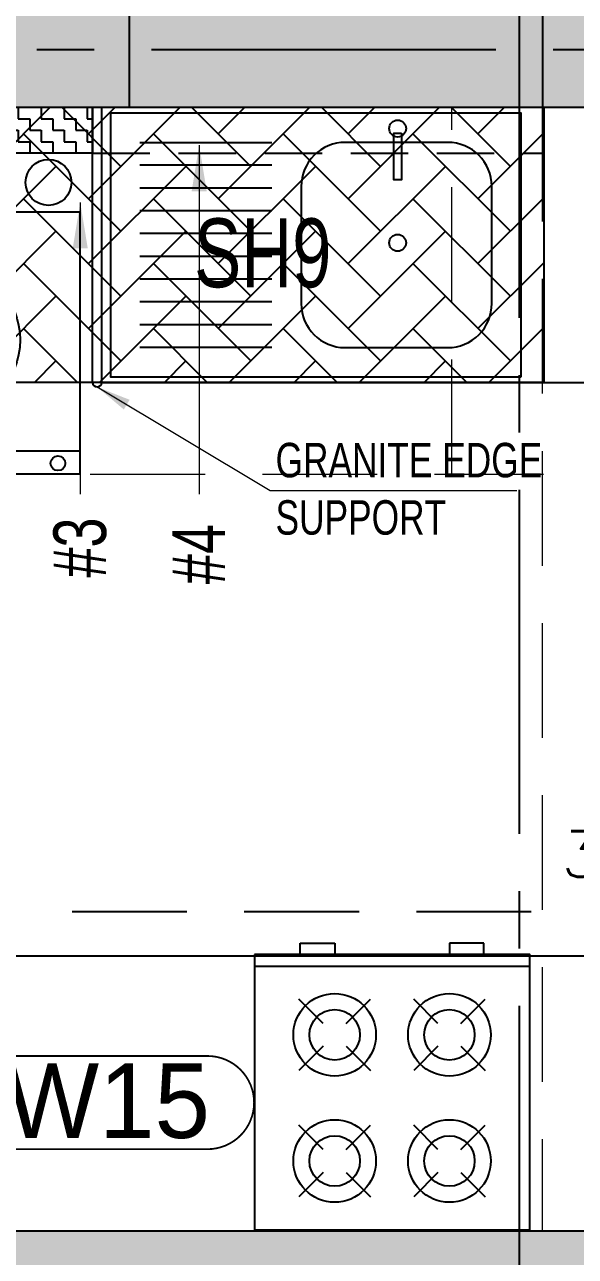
# Model space of a CAD drawing. Header units: millimetres. Extents: x 1167879 to 1231451, y -5731814 to -5645217.
# Drawn here: x 1201564 to 1202764, y -5710605 to -5707920 of the extents above; entities that cross this region are included whole.
import ezdxf

# ---------------------------------------------------------------- set-up
doc = ezdxf.new("R2010")
doc.units = ezdxf.units.MM
doc.header["$LTSCALE"] = 1000
doc.header["$MEASUREMENT"] = 0
for name, pattern in [('2BHK-A - BACK$0$HIDDEN', [0.375, 0.25, -0.125]), ('AUDIT_D_120904163729-0', [0]), ('T8(T9 IS SIMILAR) - DIMENSION & TEXTING$0$HIDDEN', [0.375, 0.25, -0.125]), ('T8(T9 IS SIMILAR)$0$$0$HIDDEN', [0.375, 0.25, -0.125]), ('T8(T9 IS SIMILAR)$0$HIDDEN', [0.375, 0.25, -0.125]), ('T8_REFUGE COLUMNS$0$CENTER2', [1.125, 0.75, -0.125, 0.125, -0.125])]:
    doc.linetypes.add(name, pattern=pattern)
doc.layers.get('0').update_dxf_attribs({"linetype": 'AUDIT_D_120904163729-0'})
for name, color, linetype in [('2BHK-A - BACK$0$A-DECK SUNK 125', 8, 'Continuous'), ('2BHK-A - BACK$0$a-KIT FIX', 251, 'Continuous'), ('2BHK-A - BACK$0$A-SERVICES CUTOUT', 8, 'Continuous'), ('2BHK-A - BACK$0$LEDGE WALL', 5, 'Continuous'), ('T8(T9 IS SIMILAR) - DIMENSION & TEXTING$0$A-DIMENSIONS', 2, 'T8(T9 IS SIMILAR) - DIMENSION & TEXTING$0$HIDDEN'), ('T8(T9 IS SIMILAR)$0$$6$a-beam 2', 50, 'Continuous'), ('T8_REFUGE COLUMNS$0$A-CENTERLINE', 193, 'T8_REFUGE COLUMNS$0$CENTER2'), ('T8_REFUGE COLUMNS$0$A-RCC COLS', 3, 'Continuous'), ('T8_TYPICAL COLUMNS$0$A-RCC COLS', 3, 'Continuous')]:
    doc.layers.add(name, color=color, linetype=linetype)
for name, color, linetype, lineweight in [('T8(T9 IS SIMILAR) - DIMENSION & TEXTING$0$R0-18-10-2014-T1-1st Podium Floor Plan$0$Text', 2, 'Continuous', 0), ('T8(T9 IS SIMILAR) - DIMENSION & TEXTING$0$T8 - TYPICAL FLOOR CORE$0$a-Text', 4, 'Continuous', 0), ('T8(T9 IS SIMILAR)$0$D&W', 8, 'Continuous', 25), ('T8(T9 IS SIMILAR)$0$SCPL BEAM', 191, 'T8(T9 IS SIMILAR)$0$$0$HIDDEN', 13), ('T8_REFUGE COLUMNS$0$A-COLUMN NO size reduce', 81, 'Continuous', 25)]:
    doc.layers.add(name, color=color, linetype=linetype, lineweight=lineweight)
doc.layers.add('T8_REFUGE COLUMNS$0$COL-HATCH', color=7, linetype='Continuous', lineweight=25, true_color=0xa3a3a3)
doc.layers.add('T8_TYPICAL COLUMNS$0$$0$COL-HATCH', color=7, linetype='Continuous', lineweight=25, true_color=0xa3a3a3)
doc.styles.add('T8(T9 IS SIMILAR) - DIMENSION & TEXTING$0$ARIAL ARROW', font='swisscl.ttf')
doc.styles.add('T8(T9 IS SIMILAR) - DIMENSION & TEXTING$0$Romans 1', font='romans.shx', dxfattribs={"height": 100})
doc.styles.add('T8(T9 IS SIMILAR) - DIMENSION & TEXTING$0$T8 - TYPICAL FLOOR CORE$0$ARIAL ARROW', font='swisscl.ttf')
doc.styles.add('T8(T9 IS SIMILAR) - DIMENSION & TEXTING$0$Tahoma', font='tahoma.ttf')
doc.styles.add('T8_REFUGE COLUMNS$0$STANDARD', font='GOTHIC.TTF')
doc.dimstyles.new('T8(T9 IS SIMILAR) - DIMENSION & TEXTING$0$ALPINE S', dxfattribs={"dimscale": 0, "dimtxt": 100, "dimasz": 75, "dimexe": 0, "dimexo": 0, "dimgap": 75, "dimtad": 1, "dimdec": 0, "dimzin": 0, "dimdsep": 46, "dimtxsty": 'T8(T9 IS SIMILAR) - DIMENSION & TEXTING$0$Romans 1', "dimblk": 'T8(T9 IS SIMILAR) - DIMENSION & TEXTING$0$_ArchTick', "dimcen": 0.09, "dimclrd": 256, "dimclre": 256, "dimclrt": 7, "dimadec": 0, "dimazin": 0, "dimtfac": 1, "dimtdec": 0, "dimtofl": 0, "dimtmove": 1, "dimatfit": 0, "dimldrblk": 'T8(T9 IS SIMILAR) - DIMENSION & TEXTING$0$_Open90', "dimfxl": 1, "dimtolj": 1, "dimtzin": 0, "dimarcsym": 0})
doc.dimstyles.new('T8(T9 IS SIMILAR) - DIMENSION & TEXTING$0$SAMATA STD', dxfattribs={"dimtxt": 100, "dimasz": 50, "dimexe": 50, "dimexo": 50, "dimgap": 10, "dimtad": 0, "dimdec": 0, "dimrnd": 5, "dimzin": 0, "dimdsep": 46, "dimtxsty": 'T8(T9 IS SIMILAR) - DIMENSION & TEXTING$0$Tahoma', "dimblk": 'T8(T9 IS SIMILAR) - DIMENSION & TEXTING$0$_Origin2', "dimcen": -50, "dimdle": 50, "dimclrd": 7, "dimclre": 7, "dimclrt": 7, "dimadec": 0, "dimazin": 0, "dimtfac": 1, "dimtdec": 0, "dimtmove": 1, "dimatfit": 3, "dimfxl": 150, "dimtfill": 1, "dimtolj": 1, "dimtzin": 0, "dimlwd": -1, "dimlwe": -1, "dimarcsym": 0})

# ---------------------------------------------------------------- blocks, each defined once
blk = doc.blocks.new('T8(T9 IS SIMILAR) - DIMENSION & TEXTING$0$_ArchTick')
at = {"color": 0, "linetype": 'ByBlock', "const_width": 0.15}
blk.add_lwpolyline([(-0.5, -0.5), (0.5, 0.5)], dxfattribs=at)
blk = doc.blocks.new('*D489')
at = {"layer": 'T8(T9 IS SIMILAR) - DIMENSION & TEXTING$0$A-DIMENSIONS', "linetype": 'T8(T9 IS SIMILAR) - DIMENSION & TEXTING$0$HIDDEN', "lineweight": -2, "transparency": 16777216}
for p, q in [((1200917.264479274, -5709976.456166519), (1200917.264479274, -5709852.597487259)), ((1204892.264499908, -5709976.456166519), (1204892.264499908, -5709852.597487259))]:
    blk.add_line(p, q, dxfattribs=at)
at = {"layer": 'T8(T9 IS SIMILAR) - DIMENSION & TEXTING$0$A-DIMENSIONS', "lineweight": -2, "transparency": 16777216}
blk.add_line((1200917.264479274, -5709852.597487259), (1204892.264499908, -5709852.597487259), dxfattribs=at)
at = {"layer": 'T8(T9 IS SIMILAR) - DIMENSION & TEXTING$0$A-DIMENSIONS', "linetype": 'ByBlock', "lineweight": -2, "transparency": 16777216, "xscale": 75, "yscale": 75, "zscale": 75, "rotation": 180}
blk.add_blockref('T8(T9 IS SIMILAR) - DIMENSION & TEXTING$0$_ArchTick', (1200917.264479274, -5709852.597487259), dxfattribs=at)
at = {"layer": 'T8(T9 IS SIMILAR) - DIMENSION & TEXTING$0$A-DIMENSIONS', "linetype": 'ByBlock', "lineweight": -2, "transparency": 16777216, "xscale": 75, "yscale": 75, "zscale": 75}
blk.add_blockref('T8(T9 IS SIMILAR) - DIMENSION & TEXTING$0$_ArchTick', (1204892.264499908, -5709852.597487259), dxfattribs=at)
at = {"layer": 'T8(T9 IS SIMILAR) - DIMENSION & TEXTING$0$A-DIMENSIONS', "color": 7, "linetype": 'ByBlock', "transparency": 16777216, "insert": (1202904.764489591, -5709727.597487259), "char_height": 100, "attachment_point": 5, "style": 'T8(T9 IS SIMILAR) - DIMENSION & TEXTING$0$Romans 1'}
blk.add_mtext('\\A1;3975', dxfattribs=at)
blk = doc.blocks.new('T8(T9 IS SIMILAR) - DIMENSION & TEXTING$0$_Open90')
at = {"color": 0, "linetype": 'ByBlock', "lineweight": -2}
for p, q in [((-0.5, 0.5), (0, 0)), ((0, 0), (-1, 0)), ((0, 0), (-0.5, -0.5))]:
    blk.add_line(p, q, dxfattribs=at)
blk = doc.blocks.new('T8(T9 IS SIMILAR) - DIMENSION & TEXTING$0$_Origin2')
at = {"color": 0, "linetype": 'ByBlock', "lineweight": -2}
blk.add_line((-0.5, 0), (-1, 0), dxfattribs=at)
for radius in [0.5, 0.25]:
    blk.add_circle((0, 0), radius, dxfattribs=at)
blk = doc.blocks.new('T8_REFUGE COLUMNS')
at = {"layer": 'T8_REFUGE COLUMNS$0$COL-HATCH', "linetype": 'ByBlock'}
h = blk.add_hatch(color=256, dxfattribs=at)
h.dxf.hatch_style = 1
h.paths.add_polyline_path([(1202942.069074492, -5706299.863253396), (1202692.069074492, -5706299.863253396), (1202692.069074492, -5708099.863253396), (1202942.069074492, -5708099.863253396)])
h = blk.add_hatch(color=256, dxfattribs=at)
h.dxf.hatch_style = 1
h.paths.add_polyline_path([(1200282.044659137, -5708099.863253396), (1201792.044659137, -5708099.863253396), (1201792.044659137, -5707849.863253396), (1200282.044659137, -5707849.863253396)])
h = blk.add_hatch(color=256, dxfattribs=at)
h.dxf.hatch_style = 1
h.paths.add_polyline_path([(1200042.069074492, -5713849.862096218), (1200042.069074492, -5710549.863253396), (1205092.069074492, -5710549.863253396), (1205092.069074492, -5712999.863253396), (1204842.069074492, -5712999.863253396), (1204841.987936882, -5710799.863253396), (1200292.069074492, -5710799.863253396), (1200292.069074492, -5713849.862096218)])
at = {"layer": 'T8_REFUGE COLUMNS$0$A-CENTERLINE'}
for p, q in [((1202642.069074492, -5728808.541404216), (1202642.069074492, -5698573.632249597)), ((1217214.998106075, -5707974.863253396), (1182156.903157666, -5707974.863253396))]:
    blk.add_line(p, q, dxfattribs=at)
at = {"layer": 'T8_REFUGE COLUMNS$0$A-COLUMN NO size reduce', "linetype": 'ByBlock', "const_width": 3.9}
blk.add_lwpolyline([(1201359.650101689, -5710371.029043322, -1), (1201359.65010169, -5710167.854332242), (1201962.060026911, -5710167.854332241, -1), (1201962.060026911, -5710371.029043322)], format="xyb", close=True, dxfattribs=at)
at = {"layer": 'T8_REFUGE COLUMNS$0$A-RCC COLS', "linetype": 'ByBlock'}
for points in [[(1202942.069074492, -5706299.863253396), (1202692.069074492, -5706299.863253396), (1202692.069074492, -5708099.863253396), (1202942.069074492, -5708099.863253396)], [(1200282.044659137, -5708099.863253396), (1201792.044659137, -5708099.863253396), (1201792.044659137, -5707849.863253396), (1200282.044659137, -5707849.863253396)], [(1200292.209785218, -5710799.916966326), (1204842.069074661, -5710799.916966326), (1204842.069074661, -5710549.863253387), (1200292.209785218, -5710549.863253387)]]:
    blk.add_lwpolyline(points, close=True, dxfattribs=at)
at = {"layer": 'T8_REFUGE COLUMNS$0$A-COLUMN NO size reduce', "linetype": 'ByBlock', "insert": (1201375.90010169, -5710184.104332242), "char_height": 162.5, "attachment_point": 1, "style": 'T8_REFUGE COLUMNS$0$STANDARD'}
blk.add_mtext_dynamic_manual_height_columns('SW15', width=444.6849770843983, gutter_width=500, heights=[0], dxfattribs=at)
blk = doc.blocks.new('T8_TYPICAL COLUMNS')
at = {"layer": 'T8_TYPICAL COLUMNS$0$$0$COL-HATCH', "linetype": 'ByBlock'}
h = blk.add_hatch(color=256, dxfattribs=at)
h.dxf.hatch_style = 1
h.paths.add_polyline_path([(1200282.240084554, -5707850.314303478), (1202692.264499909, -5707850.314303478), (1202692.264499909, -5708100.314303478), (1200282.240084554, -5708100.314303478)])
h.paths.add_polyline_path([(1209852.264499908, -5708100.314303478), (1212262.288915263, -5708100.314303478), (1212262.288915263, -5707850.314303478), (1209852.264499908, -5707850.314303478)])
at = {"layer": 'T8_TYPICAL COLUMNS$0$A-RCC COLS', "linetype": 'ByBlock'}
blk.add_lwpolyline([(1200282.240084554, -5707850.314303478), (1202692.264499909, -5707850.314303478), (1202692.264499909, -5708100.314303478), (1200282.240084554, -5708100.314303478)], close=True, dxfattribs=at)
blk.add_blockref('T8_REFUGE COLUMNS', (0, 0), dxfattribs=at)
blk = doc.blocks.new('2BHK-A - BACK$0$RANGE-flat-1')
at = {"color": 0, "linetype": 'ByBlock'}
for p, q in [((-575, -600), (-575, 0)), ((-600, -100), (-625, -100)), ((-625, -100), (-625, -175)), ((-450, -150), (-502.7817459305516, -97.21825406979768)), ((-400, -150), (-347.2182540694484, -97.21825406979768)), ((-175, -150), (-227.7817459305516, -97.21825406979768)), ((-125, -150), (-72.21825406944843, -97.21825406979768)), ((-625, -175), (-600, -175)), ((-450, -200), (-502.7817459305516, -252.7817459302023)), ((-400, -200), (-347.2182540694484, -252.7817459302023)), ((-175, -200), (-227.7817459305516, -252.7817459302023)), ((-125, -200), (-72.21825406944843, -252.7817459302023)), ((-450, -400), (-502.7817459305516, -347.2182540697977)), ((-400, -400), (-347.2182540694484, -347.2182540697977)), ((-175, -400), (-227.7817459305516, -347.2182540697977)), ((-125, -400), (-72.21825406944843, -347.2182540697977)), ((-625, -425), (-600, -425)), ((-625, -500), (-625, -425)), ((-450, -450), (-502.7817459305516, -502.7817459302021)), ((-400, -450), (-347.2182540694484, -502.7817459302021)), ((-175, -450), (-227.7817459305516, -502.7817459302021)), ((-125, -450), (-72.21825406944843, -502.7817459302021)), ((-600, -500), (-625, -500))]:
    blk.add_line(p, q, dxfattribs=at)
blk.add_lwpolyline([(-600, -600), (0, -600), (0, 0), (-600, 0)], close=True, dxfattribs=at)
for centre, radius in [((-425, -175), 90), ((-150, -175), 90), ((-425, -175), 55), ((-150, -175), 55), ((-425, -425), 90), ((-150, -425), 90), ((-425, -425), 55), ((-150, -425), 55)]:
    blk.add_circle(centre, radius, dxfattribs=at)
blk = doc.blocks.new('2BHK-A - BACK$0$SINK1-flat-1')
at = {"color": 0, "linetype": 'ByBlock'}
for p, q in [((-275.0000000046566, -50.00000000279397), (-49.99999999813735, -50.00000000279397)), ((-275.0000000046566, -88.88880000263453), (-49.99999999813735, -88.88880000263453)), ((-275.0000000046566, -127.7776000024751), (-49.99999999813735, -127.7776000024751)), ((-275.0000000046566, -166.666400003247), (-49.99999999813735, -166.666400003247)), ((-275.0000000046566, -205.5552000030875), (-49.99999999813735, -205.5552000030875)), ((-275.0000000046566, -244.4440000030445), (-49.99999999813735, -244.4440000030445)), ((-275.0000000046566, -283.3328000027686), (-49.99999999813735, -283.3328000027686)), ((-275.0000000046566, -322.2216000026092), (-49.99999999813735, -322.2216000026092)), ((-275.0000000046566, -361.1104000024498), (-49.99999999813735, -361.1104000024498)), ((-49.99999999813735, -400.0000000083819), (-275.0000000046566, -400.0000000083819))]:
    blk.add_line(p, q, dxfattribs=at)
for points in [[(-700.000000002794, 0), (-700.000000002794, -449.999999997206), (0, -449.999999997206), (0, 0)], [(-495.882251854986, -415.5747385367285), (-495.882251854986, -336.0838437867351), (-483.0661381296813, -336.0838437867351), (-483.0661381296813, -415.5747385367285)]]:
    blk.add_lwpolyline(points, close=True, dxfattribs=at)
blk.add_lwpolyline([(-400, -50.00000000279397), (-575, -50.00000000279397, 0.4142135623730951), (-650.0000000046566, -125), (-650.0000000046566, -324.999999997206, 0.4142135623730951), (-575, -400.0000000083819), (-400, -400.0000000083819, 0.4142135623730951), (-325.000000002794, -324.999999997206), (-325.000000002794, -125, 0.4142135623730875)], format="xyb", close=True, dxfattribs=at)
for centre in [(-489.4741949923337, -228.5798256844282), (-489.4741949923337, -423.5986879415577)]:
    blk.add_circle(centre, 14.39275219105184, dxfattribs=at)
blk = doc.blocks.new('2BHK-A - BACK$0$WM-flat-1')
at = {"layer": '2BHK-A - BACK$0$a-KIT FIX'}
blk.add_line((-110.3425776257645, -114.8052598498761), (-680.6954879406837, -114.8052598498761), dxfattribs=at)
blk.add_lwpolyline([(-680.6954879406837, -64.80525984987615), (-680.6954879406837, -635.1581701645628), (-110.3425776257645, -635.1581701645628), (-110.3425776257645, -64.80525984987615)], close=True, dxfattribs=at)
for centre, radius in [((-632.5945640295978, -87.86119951773433), 15.90515277803484), ((-518.9811874706065, -87.86119951773433), 15.90515277803484), ((-272.0568780959584, -87.86119951773433), 15.90515277803484), ((-158.4435015368508, -87.86119951773433), 15.90515277803484), ((-389.9216592886951, -356.8034508628771), 160.3296792248438), ((-389.9216592886951, -356.8034508628771), 148.3296792248438)]:
    blk.add_circle(centre, radius, dxfattribs=at)
blk = doc.blocks.new('2BHK-A - BACK')
at = {"layer": '2BHK-A - BACK$0$A-DECK SUNK 125'}
h = blk.add_hatch(dxfattribs=at)
h.set_pattern_fill('AR-HBONE', color=256, scale=25)
h.set_pattern_definition([(45.00000000000001, (54492.61553337798, 14881.46154749021), (1.110223024625157e-14, 141.4213562373095), [299.9999999999999, -99.99999999999997]), (135, (54563.32621150278, 14952.17222561501), (1.110223024625157e-14, 141.4213562373095), [299.9999999999996, -99.9999999999999])])
h.paths.add_polyline_path([(1202694.677079449, -5708699.549002734), (1200917.101664519, -5708699.549002734), (1200917.101664519, -5708199.639574373), (1201431.741588541, -5708199.639574373), (1201431.741588541, -5708099.639574374), (1202694.677079449, -5708099.863638652)])
at = {"layer": '2BHK-A - BACK$0$LEDGE WALL'}
h = blk.add_hatch(dxfattribs=at)
h.set_pattern_fill('ZIGZAG', color=8, scale=200, angle=270)
h.set_pattern_definition([(270, (6.51925802230835e-09, 0), (25, -25), [25, -25]), (9.213864076586625e-15, (6.51925802230835e-09, -25), (25, 24.99999999999999), [25, -25])])
h.paths.add_polyline_path([(1201711.819059505, -5708099.863253389), (1201711.819059505, -5708199.863253389), (1201531.741556142, -5708199.831359789), (1201531.72387907, -5708299.639574373), (1200917.07609995, -5708299.70281983), (1200917.053730198, -5708199.74192421), (1201431.741588541, -5708199.639574373), (1201431.741588541, -5708099.639574374)])
at = {"layer": '2BHK-A - BACK$0$a-KIT FIX', "color": 1}
for p, q in [((1201711.819059505, -5708699.549002734), (1201711.819059505, -5708099.876273969)), ((1201731.819059505, -5708699.549002734), (1201731.819059505, -5708099.876273969)), ((1201731.819059505, -5708699.549002734), (1204892.10168518, -5708699.549002734)), ((1200917.101664518, -5709949.549002735), (1203922.104480745, -5709949.549002733))]:
    blk.add_line(p, q, dxfattribs=at)
blk.add_arc((1201721.819059505, -5708699.549002734), 10, 180, 0, dxfattribs=at)
at = {"layer": '2BHK-A - BACK$0$A-SERVICES CUTOUT', "ltscale": 5}
blk.add_lwpolyline([(1202694.677079449, -5708699.549002734), (1200917.101664519, -5708699.549002734), (1200917.101664519, -5708199.639574373), (1201431.741588541, -5708199.639574373), (1201431.741588541, -5708099.639574374), (1202694.677079449, -5708099.863638652)], close=True, dxfattribs=at)
at = {"layer": '2BHK-A - BACK$0$LEDGE WALL'}
blk.add_lwpolyline([(1201711.819059505, -5708099.863253389), (1201711.819059505, -5708199.863253389), (1201531.741556142, -5708199.831359789), (1201531.741556142, -5708199.831359789), (1201531.72387907, -5708299.639574373), (1200917.07609995, -5708299.70281983), (1200917.053730198, -5708199.74192421), (1201431.741588541, -5708199.639574373), (1201431.741588541, -5708099.639574374)], close=True, dxfattribs=at)
at = {"layer": '2BHK-A - BACK$0$LEDGE WALL', "linetype": '2BHK-A - BACK$0$HIDDEN', "ltscale": 0.5}
blk.add_lwpolyline([(1201711.819059505, -5708199.863253389), (1202694.677079449, -5708199.863253389), (1202694.677079449, -5708099.863253389)], dxfattribs=at)
at = {"layer": '2BHK-A - BACK$0$LEDGE WALL'}
blk.add_circle((1201615.761977589, -5708263.718255774), 50, dxfattribs=at)
at = {"layer": '2BHK-A - BACK$0$a-KIT FIX', "extrusion": (0, 0, -1), "xscale": -1.277777777785371, "yscale": 1.277777777785371, "zscale": -1.277777777785371, "rotation": 180}
blk.add_blockref('2BHK-A - BACK$0$SINK1-flat-1', (-1201750.981922961, -5708687.549002734), dxfattribs=at)
at = {"layer": '2BHK-A - BACK$0$a-KIT FIX', "extrusion": (0, 0, -1), "xscale": -1, "zscale": -1}
for name, p, rotation in [('2BHK-A - BACK$0$WM-flat-1', (-1201003.747279975, -5708963.747979967, -2.950605870744027e-09), 180), ('2BHK-A - BACK$0$RANGE-flat-1', (-1202664.237031618, -5710546.773850534), 90)]:
    blk.add_blockref(name, p, dxfattribs=dict(at, rotation=rotation))
blk = doc.blocks.new('T8(T9 IS SIMILAR) - DIMENSION & TEXTING')
at = {"layer": 'T8(T9 IS SIMILAR) - DIMENSION & TEXTING$0$R0-18-10-2014-T1-1st Podium Floor Plan$0$Text', "insert": (1202110.473549154, -5709032.521760195, 0.6104387995018037), "char_height": 75, "width": 587.0529492193591, "attachment_point": 7, "style": 'T8(T9 IS SIMILAR) - DIMENSION & TEXTING$0$ARIAL ARROW'}
blk.add_mtext('GRANITE EDGE SUPPORT', dxfattribs=at)
at = {"layer": 'T8(T9 IS SIMILAR) - DIMENSION & TEXTING$0$R0-18-10-2014-T1-1st Podium Floor Plan$0$Text', "char_height": 114.75, "attachment_point": 1, "rotation": 89.99999999999999, "style": 'T8(T9 IS SIMILAR) - DIMENSION & TEXTING$0$ARIAL ARROW'}
for s, insert, width in [('#3', (1201626.417872972, -5709124.969550882, 0.008513931521519469), 318.9458109944173), ('#4', (1201885.417873358, -5709139.233418585, 0.008513931521519469), 333.2037629723129)]:
    blk.add_mtext(s, dxfattribs=dict(at, insert=insert, width=width))
at = {"layer": 'T8(T9 IS SIMILAR) - DIMENSION & TEXTING$0$T8 - TYPICAL FLOOR CORE$0$a-Text', "linetype": 'ByBlock', "insert": (1202232.12498371, -5708494.332944369, -1.444221873203588e-07), "char_height": 150, "width": 3499.365512000397, "attachment_point": 9, "style": 'T8(T9 IS SIMILAR) - DIMENSION & TEXTING$0$T8 - TYPICAL FLOOR CORE$0$ARIAL ARROW'}
blk.add_mtext('SH9', dxfattribs=at)
at = {"layer": 'T8(T9 IS SIMILAR) - DIMENSION & TEXTING$0$A-DIMENSIONS', "linetype": 'ByBlock'}
dim = blk.add_linear_dim(base=(1204892.264499908, -5709852.597487259), p1=(1200917.264479274, -5709976.456166519), p2=(1204892.264499908, -5709976.456166519), dimstyle='T8(T9 IS SIMILAR) - DIMENSION & TEXTING$0$ALPINE S', override={"dimscale": 1, "dimfxl": 5, "dimarcsym": 1}, dxfattribs=at)
dim.commit()
dim.dimension.update_dxf_attribs({"geometry": '*D489', "text_midpoint": (1202904.764489591, -5709727.597487259)})
at = {"layer": 'T8(T9 IS SIMILAR) - DIMENSION & TEXTING$0$R0-18-10-2014-T1-1st Podium Floor Plan$0$Text'}
for points, override in [([(1201944.094566238, -5708182.794811753, -0.02432551863291288), (1201943.92934111, -5708514.794811753, -0.02432551863291288), (1201943.956545894, -5708943.16914284, -0.02432551863291288)], {"dimscale": 1, "dimasz": 100, "dimclrd": 2, "dimfxlon": 1, "dimarcsym": 1}), ([(1201684.956545894, -5708307.584337487, -0.02432551863291288), (1201684.92934111, -5708526.294811753, -0.02432551863291288), (1201684.956545894, -5708943.16914284, -0.02432551863291288)], {"dimscale": 1, "dimasz": 100, "dimclrd": 2, "dimfxlon": 1, "dimarcsym": 1}), ([(1201721.819059505, -5708709.54900273, 2.950605870744027e-09), (1202098.779969235, -5708935.107803818, 2.950605870744027e-09), (1202635.838569053, -5708935.072246735, 2.950605870744027e-09)], {"dimscale": 1, "dimasz": 75, "dimclrd": 2, "dimfxlon": 1, "dimarcsym": 1})]:
    blk.add_leader(points, dimstyle='T8(T9 IS SIMILAR) - DIMENSION & TEXTING$0$SAMATA STD', override=override, dxfattribs=at)
blk = doc.blocks.new('T8(T9 IS SIMILAR)')
at = {"layer": 'T8(T9 IS SIMILAR)$0$D&W', "linetype": 'ByBlock'}
for name in ['T8_TYPICAL COLUMNS', '2BHK-A - BACK']:
    blk.add_blockref(name, (1.862645149230957e-09, 0), dxfattribs=at)
at = {"layer": 'T8(T9 IS SIMILAR)$0$$6$a-beam 2', "linetype": 'ByBlock'}
blk.add_blockref('T8(T9 IS SIMILAR) - DIMENSION & TEXTING', (1.862645149230957e-09, 0), dxfattribs=at)
at = {"layer": 'T8(T9 IS SIMILAR)$0$SCPL BEAM', "linetype": 'T8(T9 IS SIMILAR)$0$HIDDEN'}
for p, q in [((1202494.353299602, -5708899.35356305, 0.2961505208128017), (1202494.3138424, -5708099.372228781, 0.1405559014380613)), ((1202691.186790152, -5708099.130315313), (1202691.134694382, -5710549.113286743)), ((1200756.735522195, -5708699.439444551, -0.5293650215881769), (1202694.343414648, -5708699.343700865, 0.3122558773355255)), ((1200956.740478559, -5708899.429511854, -0.26769569861711), (1202694.353272482, -5708899.343684236, 0.3694909788533014))]:
    blk.add_line(p, q, dxfattribs=at)

msp = doc.modelspace()

# ---------------------------------------------------------------- block references
at = {"linetype": 'ByBlock'}
msp.add_blockref('T8(T9 IS SIMILAR) - DIMENSION & TEXTING', (0, 0), dxfattribs=at)

# ---------------------------------------------------------------- next in the draw order: block references
msp.add_blockref('T8(T9 IS SIMILAR)', (0, 0), dxfattribs=at)

doc.saveas('drawing.dxf')
